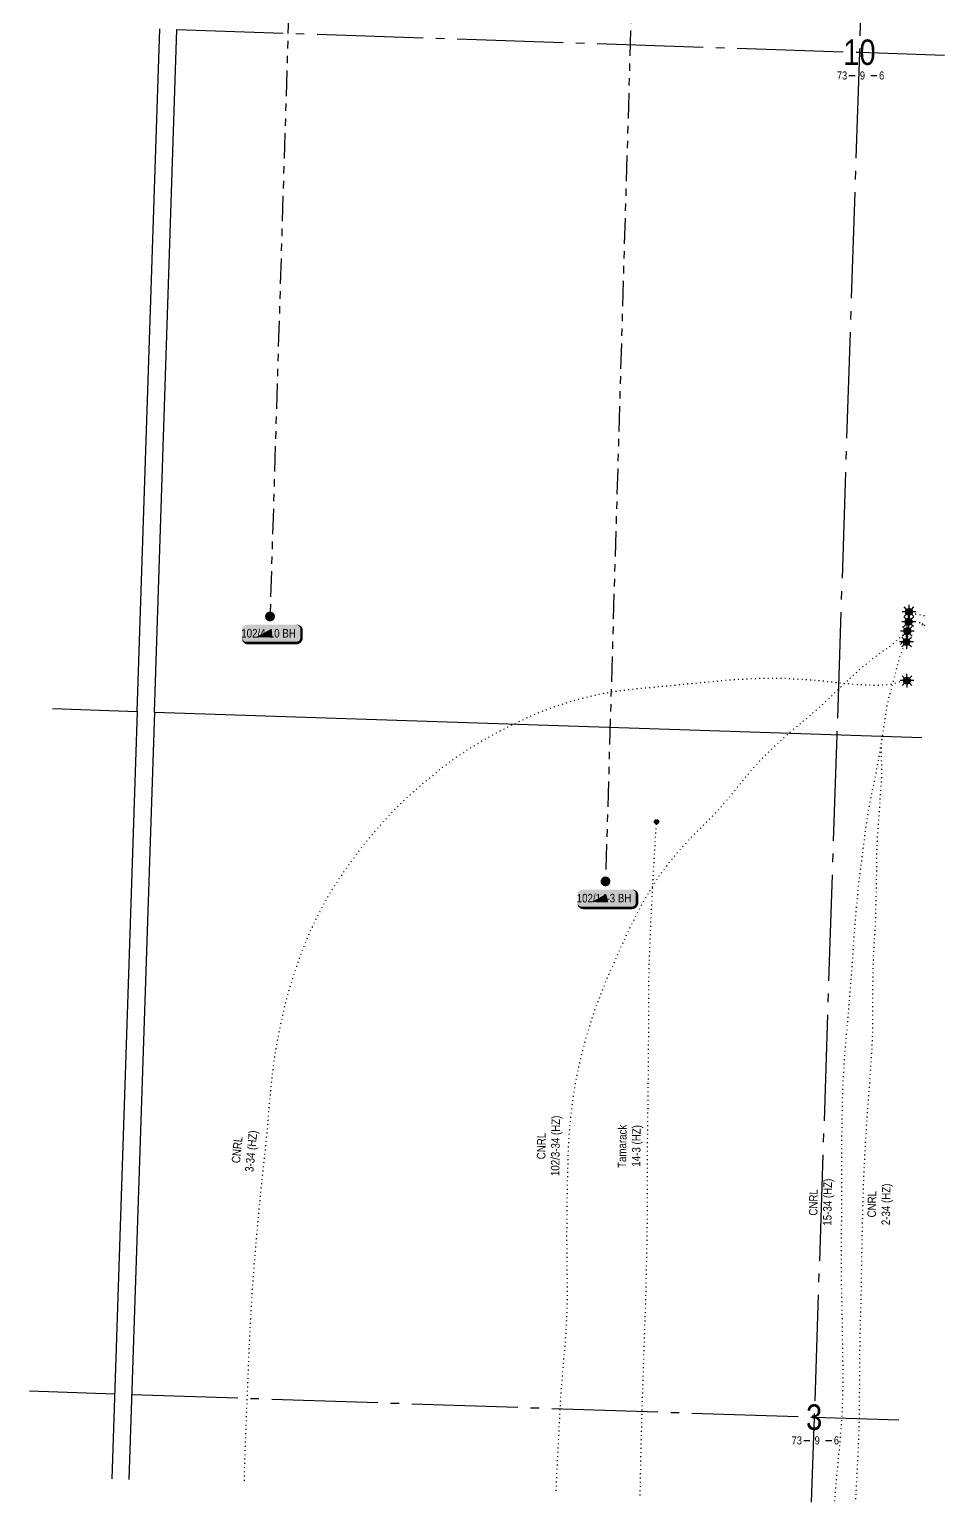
# Model space of a CAD drawing. Extents: x 352640 to 362586, y 6129835 to 6140596.
# Drawn here: x 353363 to 354440, y 6129835 to 6131570 of the extents above; entities that cross this region are included whole.
import ezdxf
from ezdxf.enums import TextEntityAlignment as Align

# ---------------------------------------------------------------- set-up
doc = ezdxf.new("R2010")
doc.units = 0
doc.header["$LTSCALE"] = 5
for name, pattern in [('foc-DOT', [1, 0.2, -0.8]), ('foc-DRILLPATH', [14.75, 6, -1.75, 1.75, -1.75, 1.75, -1.75]), ('foc-QUARTERLINE', [33, 25, -3, 2, -3])]:
    doc.linetypes.add(name, pattern=pattern)
for name, color, linetype in [('10', 1, 'Continuous'), ('9', 3, 'Continuous'), ('ABADATA-DRILL', 8, 'foc-DOT'), ('ABADATA-DRILL-T', 8, 'Continuous'), ('CG-NOTES', 7, 'Continuous'), ('DETAIL-HZ-Existing', 8, 'foc-DOT'), ('DRILL-T', 8, 'Continuous'), ('L-MON', 1, 'Continuous'), ('L-QSEC', 8, 'foc-QUARTERLINE'), ('L-SEC', 7, 'Continuous'), ('L-SECLBL', 7, 'Continuous'), ('P-PDRILLPATH', 12, 'foc-DRILLPATH')]:
    doc.layers.add(name, color=color, linetype=linetype)
doc.styles.add('80', font='ARIALN.TTF', dxfattribs={"height": 10})
doc.styles.add('80L', font='ARIALN.TTF', dxfattribs={"height": 10})
doc.styles.add('SIMPLEX', font='ARIALN.TTF')

# ---------------------------------------------------------------- blocks, each defined once
blk = doc.blocks.new('*U56')
h = blk.add_hatch(color=254)
edge = h.paths.add_edge_path()
edge.add_line((-29, -11.5), (29, -11.5))
edge.add_arc((29, -5.5), 6, 270, 360)
edge.add_line((35, -5.5), (35, 4))
edge.add_arc((29, 4), 6, 0, 90)
edge.add_line((29, 10), (-29, 10))
edge.add_arc((-29, 4), 6, 90, 180)
edge.add_line((-35, 4), (-35, -5.5))
edge.add_arc((-29, -5.5), 6, 180, 270)
at = {"color": 1, "flags": 128}
blk.add_lwpolyline([(-29, -11.5, 3, 3, 0), (29, -11.5, 3, 3, 0.414214), (35, -5.5, 3, 3, 0), (35, 4, 3, 0, 0.414214), (29, 10, 0, 0, 0), (-29, 10, 0, 0, 0.414214), (-35, 4, 0, 0, 0), (-35, -5.5, 0, 3, 0.414214)], format="xyseb", close=True, dxfattribs=at)
blk.add_lwpolyline([(-18.6, -4.6, 0, 10, 0), (0, 0, 5, 5, 0)], format="xyseb", dxfattribs=at)
at = {"color": 1, "style": '80'}
blk.add_attdef('ENTER_TEXT_001', (-36, -5), '', height=10, dxfattribs=at)
blk = doc.blocks.new('plbh')
at = {"layer": 'L-MON'}
h = blk.add_hatch(color=255, dxfattribs=at)
h.dxf.hatch_style = 1
edge = h.paths.add_edge_path()
edge.add_arc((0, 0), 1.16, 0, 360)
h = blk.add_hatch(color=256, dxfattribs=at)
h.dxf.hatch_style = 1
h.paths.add_polyline_path([(-0.96, 0, 1), (0.96, 0, 1)])
h.paths.add_polyline_path([(0.91, 0, -1), (-0.91, 0, -1)], flags=16)
h.paths.add_polyline_path([(0.45, 0, -1), (-0.45, 0, -1)], flags=0)
h = blk.add_hatch(color=256, dxfattribs=at)
h.dxf.hatch_style = 1
h.paths.add_polyline_path([(-0.45, 0, 1), (0.45, 0, 1)])
h.paths.add_polyline_path([(0.4, 0, -1), (-0.4, 0, -1)], flags=16)
at = {"layer": 'L-MON', "color": 240}
for radius in [0.96, 0.91, 0.45, 0.4]:
    blk.add_circle((0, 0), radius, dxfattribs=at)
blk = doc.blocks.new('L-SECLBL')
at = {"layer": '9', "color": 7}
for p, q in [((-5.1, -27.8), (-12.3, -27.8)), ((20.7, -27.8), (13.5, -27.8))]:
    blk.add_line(p, q, dxfattribs=at)
at = {"layer": '10', "color": 2, "style": 'SIMPLEX'}
blk.add_attdef('SEC', text='', height=30, dxfattribs=at).set_placement((0, 0), align=Align.MIDDLE)
at = {"layer": '10', "color": 5, "style": '80L'}
blk.add_attdef('TWP', text='', height=9.5, dxfattribs=at).set_placement((-14.4, -27.4), align=Align.MIDDLE_RIGHT)
blk.add_attdef('RGE', text='', height=9.5, dxfattribs=at).set_placement((3.6, -27.4), align=Align.MIDDLE_CENTER)
blk.add_attdef('MER', text='', height=9.5, dxfattribs=at).set_placement((23.2, -27.4), align=Align.MIDDLE_LEFT)
blk = doc.blocks.new('BH-Existing')
at = {"layer": 'ABADATA-DRILL-T'}
h = blk.add_hatch(color=256, dxfattribs=at)
h.dxf.hatch_style = 1
edge = h.paths.add_edge_path()
edge.add_arc((0, 0), 0.5, 0, 360)
blk.add_circle((0, 0), 0.5, dxfattribs=at)
blk = doc.blocks.new('GAS')
h = blk.add_hatch(color=255)
h.dxf.hatch_style = 1
edge = h.paths.add_edge_path()
edge.add_arc((0, 0), 0.9, 0, 360)
for p, q in [((-0.81, 0), (-1.62, 0)), ((-0.57, 0.57), (-1.14, 1.14)), ((0, 0.81), (0, 1.62)), ((0.57, 0.57), (1.14, 1.14)), ((1.62, 0), (0.81, 0)), ((-0.57, -0.57), (-1.14, -1.14)), ((0, -0.81), (0, -1.62)), ((1.14, -1.14), (0.57, -0.57))]:
    blk.add_line(p, q)
blk.add_circle((0, 0), 0.8)

msp = doc.modelspace()

# ---------------------------------------------------------------- linework, layer by layer
at = {"layer": 'ABADATA-DRILL', "flags": 128}
for points in [[(354396.682, 6130882.536), (354396.682, 6130882.536), (354396.746, 6130882.654), (354396.855, 6130882.92), (354396.871, 6130883.099), (354396.839, 6130883.361), (354396.846, 6130883.57), (354396.84, 6130883.681), (354396.823, 6130883.761), (354396.834, 6130883.821), (354396.797, 6130883.912), (354396.722, 6130884.065), (354396.699, 6130884.275), (354396.643, 6130884.397), (354396.501, 6130884.322), (354396.346, 6130884.167), (354396.19, 6130883.992), (354395.995, 6130883.829), (354395.808, 6130883.625), (354395.71, 6130883.398), (354395.674, 6130883.219), (354395.688, 6130883.029), (354395.672, 6130882.849), (354395.657, 6130882.699), (354395.704, 6130882.588), (354395.818, 6130882.414), (354395.895, 6130882.311), (354395.955, 6130882.329), (354396.008, 6130882.428), (354396.092, 6130882.545), (354396.195, 6130882.632), (354396.339, 6130882.737), (354396.463, 6130882.873), (354396.548, 6130883.02), (354396.612, 6130883.138), (354396.706, 6130883.255), (354396.861, 6130883.41), (354396.826, 6130883.551), (354396.545, 6130883.55), (354396.324, 6130883.508), (354396.255, 6130883.53), (354396.297, 6130883.589), (354396.369, 6130883.656), (354396.492, 6130883.762), (354396.627, 6130883.908), (354396.764, 6130884.103), (354396.97, 6130884.297), (354397.08, 6130884.283), (354397.053, 6130884.074), (354397.097, 6130883.882), (354397.233, 6130883.788), (354397.344, 6130883.794), (354397.455, 6130883.831), (354397.589, 6130883.936), (354397.715, 6130884.142), (354397.792, 6130884.35), (354397.684, 6130884.413), (354397.545, 6130884.438), (354397.479, 6130884.55), (354397.474, 6130884.71), (354397.543, 6130884.668), (354397.716, 6130884.482), (354397.993, 6130884.363), (354398.153, 6130884.378), (354398.087, 6130884.49), (354398.011, 6130884.632), (354398.081, 6130884.91), (354398.193, 6130885.277), (354398.143, 6130885.298), (354398.022, 6130884.952), (354398.01, 6130884.582), (354398.358, 6130884.221), (354398.874, 6130883.784), (354399.058, 6130883.308), (354399.095, 6130882.906), (354399.164, 6130882.564), (354399.266, 6130882.33), (354399.372, 6130882.207), (354399.458, 6130882.094), (354399.584, 6130881.97), (354399.75, 6130881.844), (354399.936, 6130881.718), (354400.093, 6130881.623), (354400.201, 6130881.549), (354400.288, 6130881.467), (354400.48, 6130881.52), (354400.668, 6130881.764), (354400.735, 6130881.992), (354400.68, 6130882.124), (354400.481, 6130882.15), (354400.33, 6130882.135), (354400.353, 6130882.225), (354400.318, 6130882.366), (354400.179, 6130882.41), (354400.05, 6130882.445), (354399.985, 6130882.587), (354400.072, 6130882.804), (354400.301, 6130883.067), (354400.661, 6130883.375), (354401.005, 6130883.504), (354401.17, 6130883.348), (354401.353, 6130883.122), (354401.594, 6130882.864), (354401.824, 6130882.546), (354401.97, 6130882.431), (354402.127, 6130882.326), (354402.313, 6130882.22), (354402.343, 6130882.209), (354402.749, 6130882.076), (354403.366, 6130881.975), (354404.185, 6130881.948), (354405.156, 6130881.976), (354406.207, 6130881.992), (354407.325, 6130881.925), (354408.568, 6130881.704), (354409.966, 6130881.318), (354411.521, 6130880.867), (354413.259, 6130880.459), (354415.268, 6130880.133), (354417.708, 6130879.925)], [(354396.352, 6130872.525), (354396.352, 6130872.525), (354396.271, 6130872.798), (354396.254, 6130872.869), (354396.173, 6130873.442), (354396.123, 6130873.763), (354396.079, 6130873.935), (354395.977, 6130874.178), (354395.959, 6130874.259), (354395.953, 6130874.369), (354395.839, 6130874.543), (354395.47, 6130874.885), (354395.325, 6130875.04), (354395.396, 6130875.078), (354395.596, 6130875.071), (354396.189, 6130875.152), (354396.627, 6130875.077), (354397.107, 6130874.781), (354397.508, 6130874.508), (354397.856, 6130874.436), (354398.582, 6130874.623), (354398.987, 6130874.769), (354399.301, 6130874.899), (354399.616, 6130875.019), (354399.94, 6130875.148), (354400.284, 6130875.267), (354400.403, 6130875.253), (354400.257, 6130875.047), (354400.13, 6130874.842), (354400.044, 6130874.654), (354399.978, 6130874.497), (354399.976, 6130874.417), (354400.055, 6130874.404), (354400.246, 6130874.428), (354400.458, 6130874.491), (354400.912, 6130874.596), (354401.65, 6130874.541), (354401.729, 6130874.509), (354402.726, 6130874.086), (354403.77, 6130873.611), (354404.731, 6130873.31), (354405.653, 6130873.079), (354406.802, 6130872.711), (354408.068, 6130872.29), (354409.19, 6130872.023), (354410.125, 6130871.882), (354411.058, 6130871.661), (354412.098, 6130871.337), (354413.071, 6130871.124), (354413.908, 6130871.027), (354414.537, 6130870.996), (354414.703, 6130870.861), (354414.541, 6130870.506), (354414.36, 6130870.152), (354414.283, 6130869.954), (354414.33, 6130869.853), (354414.438, 6130869.789), (354414.461, 6130869.598), (354414.432, 6130869.309), (354414.517, 6130869.166), (354414.717, 6130869.16), (354414.747, 6130869.149), (354414.555, 6130869.105), (354414.454, 6130869.068), (354414.499, 6130868.907), (354414.639, 6130868.612), (354414.716, 6130868.23), (354414.712, 6130867.78), (354414.695, 6130867.57), (354414.521, 6130867.776), (354414.224, 6130868.166), (354413.948, 6130868.585), (354413.762, 6130869.031), (354413.667, 6130869.174), (354413.687, 6130868.864), (354413.783, 6130868.45), (354413.932, 6130868.095), (354414.122, 6130867.809), (354414.344, 6130867.542), (354414.478, 6130867.357), (354414.536, 6130867.315), (354414.686, 6130867.31), (354414.798, 6130867.357), (354414.771, 6130867.458), (354414.765, 6130867.578), (354414.889, 6130867.704), (354415.185, 6130867.884), (354415.527, 6130867.943), (354415.813, 6130867.823), (354416.092, 6130867.774), (354416.385, 6130867.864), (354416.7, 6130868.034), (354416.828, 6130868.25), (354416.631, 6130868.367), (354416.461, 6130868.352), (354416.451, 6130868.362), (354416.432, 6130868.383), (354416.434, 6130868.433), (354416.555, 6130868.489), (354416.829, 6130868.61), (354417.237, 6130868.847), (354417.342, 6130868.903)], [(354396.023, 6130862.515), (354396.023, 6130862.515), (354396.111, 6130862.452), (354396.295, 6130862.266), (354396.614, 6130861.926), (354396.97, 6130861.504), (354397.328, 6130861.132), (354397.716, 6130861.089), (354398.052, 6130861.258), (354398.26, 6130861.491), (354398.349, 6130861.778), (354398.381, 6130862.137), (354398.258, 6130862.652), (354397.861, 6130863.045), (354397.358, 6130863.281), (354397.202, 6130863.387), (354397.017, 6130863.533), (354396.812, 6130863.689), (354396.67, 6130863.624), (354396.597, 6130863.256), (354396.533, 6130862.818), (354396.502, 6130862.489), (354396.505, 6130862.259), (354396.549, 6130862.098), (354396.656, 6130861.994), (354396.795, 6130861.96), (354396.987, 6130862.013), (354397.221, 6130862.145), (354397.375, 6130862.27), (354397.487, 6130862.337), (354397.651, 6130862.441), (354397.66, 6130862.421), (354397.514, 6130862.246), (354397.401, 6130862.15), (354397.382, 6130862.16), (354397.423, 6130862.219), (354397.506, 6130862.296), (354397.609, 6130862.383), (354397.61, 6130862.403), (354397.536, 6130862.305), (354397.47, 6130862.127), (354397.423, 6130861.889), (354397.445, 6130861.648), (354397.488, 6130861.457), (354397.513, 6130861.306), (354397.52, 6130861.195), (354397.537, 6130861.105), (354397.596, 6130861.083), (354397.678, 6130861.13), (354397.79, 6130861.187), (354397.952, 6130861.251), (354398.05, 6130861.208), (354398.076, 6130861.067), (354398.057, 6130861.108), (354398.064, 6130861.327), (354398.182, 6130861.574), (354398.207, 6130861.703), (354398.224, 6130861.612), (354398.442, 6130861.255), (354398.689, 6130860.867), (354398.886, 6130860.76), (354398.997, 6130860.797), (354398.908, 6130860.83), (354398.708, 6130860.836), (354398.528, 6130860.842), (354398.5, 6130860.893), (354398.624, 6130860.999), (354398.633, 6130860.969), (354398.445, 6130860.725), (354398.236, 6130860.452), (354398.168, 6130860.224), (354398.09, 6130859.986), (354397.914, 6130859.802), (354397.765, 6130859.837), (354397.655, 6130860.131), (354397.638, 6130860.531), (354397.751, 6130860.938), (354397.852, 6130861.264), (354397.857, 6130861.424), (354397.963, 6130861.591), (354398.191, 6130861.533), (354398.357, 6130861.398), (354398.397, 6130861.417), (354398.46, 6130861.485), (354398.532, 6130861.552), (354398.449, 6130861.475), (354398.326, 6130861.379), (354398.303, 6130861.3), (354398.462, 6130861.264), (354398.593, 6130861.28), (354398.532, 6130861.242), (354398.521, 6130861.222), (354398.692, 6130861.267), (354398.907, 6130861.39), (354399.092, 6130861.554), (354399.201, 6130861.82), (354399.117, 6130862.003), (354398.952, 6130862.159), (354398.775, 6130862.244), (354398.754, 6130862.235), (354398.421, 6130862.146), (354397.883, 6130861.894), (354397.14, 6130861.498), (354396.17, 6130860.92), (354394.994, 6130860.128), (354393.567, 6130859.015), (354391.869, 6130857.58), (354389.903, 6130855.895), (354387.69, 6130853.997), (354385.271, 6130851.916), (354382.745, 6130849.638), (354380.114, 6130847.204), (354377.363, 6130844.754), (354374.374, 6130842.392), (354371.119, 6130840.139), (354367.755, 6130837.919), (354364.339, 6130835.64), (354360.837, 6130833.195), (354357.239, 6130830.533), (354353.46, 6130827.566), (354349.563, 6130824.354), (354345.508, 6130820.886), (354341.204, 6130817.167), (354336.694, 6130813.254), (354332.129, 6130809.183), (354327.527, 6130804.914), (354322.786, 6130800.378), (354317.981, 6130795.715), (354313.022, 6130790.907), (354307.919, 6130786.004), (354302.694, 6130781.044), (354297.379, 6130776.098), (354291.954, 6130771.135), (354273.606, 6130755.254), (354267.408, 6130750.207), (354261.32, 6130745.156), (354255.12, 6130739.718), (354248.984, 6130734.139), (354242.807, 6130728.521), (354236.638, 6130722.822), (354224.515, 6130710.688), (354212.58, 6130697.577), (354200.96, 6130683.715), (354189.289, 6130669.196), (354177.148, 6130654.701), (354164.086, 6130640.767), (354155.975, 6130632.612), (354153.865, 6130630.491), (354153.751, 6130630.374), (354140.35, 6130616.802), (354127.296, 6130602.817), (354115.087, 6130588.075), (354103.918, 6130572.718), (354093.535, 6130556.625), (354084.018, 6130540.074), (354075.08, 6130523.213), (354066.621, 6130506.007), (354058.618, 6130488.665), (354056.309, 6130483.55), (354043.459, 6130454.185), (354036.089, 6130436.352), (354029.323, 6130418.3), (354023.189, 6130400.006), (354017.599, 6130381.525), (354012.636, 6130362.943), (354008.347, 6130344.179), (354004.701, 6130325.214), (354001.798, 6130306.314), (353999.498, 6130287.194), (353997.885, 6130268.882), (353997.827, 6130268.023), (353996.898, 6130248.928), (353996.377, 6130229.78), (353995.888, 6130210.671), (353995.495, 6130191.458), (353995.295, 6130172.299), (353995.224, 6130153.136), (353995.242, 6130133.95), (353995.45, 6130114.757), (353995.716, 6130095.483), (353995.701, 6130076.198), (353995.225, 6130056.888), (353994.3, 6130037.593), (353992.898, 6130018.434), (353991.205, 6129999.204), (353989.59, 6129979.942), (353988.187, 6129960.732), (353987.013, 6129941.465), (353986.039, 6129922.222), (353985.095, 6129902.987), (353984.148, 6129884.553), (353983.26, 6129866.087), (353982.388, 6129847.791), (353982.347, 6129846.993)], [(354395.693, 6130852.505), (354395.693, 6130852.505), (354395.638, 6130852.667), (354395.547, 6130852.93), (354395.545, 6130853.17), (354395.623, 6130853.417), (354395.761, 6130853.663), (354395.997, 6130853.845), (354396.301, 6130853.955), (354396.533, 6130853.998), (354396.652, 6130853.994), (354396.773, 6130854.02), (354396.876, 6130854.106), (354396.81, 6130854.229), (354396.77, 6130854.53), (354396.798, 6130854.759), (354396.766, 6130855.01), (354396.696, 6130855.313), (354396.618, 6130855.375), (354396.543, 6130855.238), (354396.488, 6130855.079), (354396.473, 6130854.93), (354396.531, 6130854.848), (354396.611, 6130854.875), (354396.674, 6130854.963), (354396.737, 6130855.051), (354396.8, 6130855.119), (354396.911, 6130855.156), (354397.092, 6130855.19), (354397.274, 6130855.244), (354397.313, 6130855.232), (354397.313, 6130855.232), (354397.056, 6130855.021), (354396.542, 6130854.578), (354395.954, 6130854.057), (354395.266, 6130853.519), (354394.323, 6130852.81), (354393.368, 6130852.051), (354392.542, 6130851.288), (354391.794, 6130850.433), (354391.092, 6130849.465), (354390.428, 6130848.447), (354389.858, 6130847.545), (354389.404, 6130846.82), (354389.006, 6130846.263), (354388.693, 6130845.873), (354388.465, 6130845.631), (354388.199, 6130845.45), (354387.956, 6130845.358), (354387.795, 6130845.353), (354387.768, 6130845.434), (354387.831, 6130845.532), (354387.996, 6130845.666), (354388.232, 6130845.839), (354388.457, 6130845.991), (354388.691, 6130846.134), (354388.966, 6130846.274), (354389.548, 6130846.325), (354389.769, 6130846.048), (354390.024, 6130845.599), (354390.382, 6130845.238), (354390.61, 6130845.15), (354390.529, 6130845.443), (354390.297, 6130845.971), (354390.061, 6130846.399), (354389.829, 6130846.666), (354389.628, 6130846.943), (354389.43, 6130847.299), (354389.207, 6130847.517), (354388.876, 6130847.498), (354388.784, 6130847.421), (354388.691, 6130847.324), (354388.667, 6130847.215), (354388.706, 6130847.193), (354388.847, 6130847.219), (354389.088, 6130847.241), (354389.356, 6130847.172), (354389.568, 6130846.925), (354389.848, 6130846.636), (354390.252, 6130846.452), (354390.596, 6130846.251), (354390.815, 6130845.914), (354390.996, 6130845.658), (354391.202, 6130845.521), (354391.459, 6130845.422), (354391.607, 6130845.357), (354391.627, 6130845.377), (354391.731, 6130845.483), (354391.965, 6130845.616), (354392.25, 6130845.766), (354392.536, 6130845.927), (354392.883, 6130846.136), (354393.241, 6130846.394), (354393.57, 6130846.663), (354393.85, 6130846.964), (354393.946, 6130847.131), (354393.969, 6130847.23), (354393.959, 6130847.23), (354393.858, 6130847.194), (354393.622, 6130847.011), (354393.29, 6130846.672), (354392.904, 6130846.185), (354392.522, 6130845.497), (354392.141, 6130844.57), (354391.69, 6130843.324), (354391.126, 6130841.692), (354390.44, 6130839.684), (354389.602, 6130837.321), (354388.623, 6130834.652), (354387.566, 6130831.716), (354386.513, 6130828.59), (354385.493, 6130825.253), (354384.523, 6130821.624), (354383.556, 6130817.754), (354382.497, 6130813.558), (354381.381, 6130809.124), (354380.071, 6130803.975), (354378.733, 6130798.878), (354377.211, 6130793.376), (354375.49, 6130787.291), (354373.835, 6130780.764), (354372.401, 6130773.979), (354371.192, 6130767.037), (354370.133, 6130760.08), (354369.122, 6130753.071), (354368.061, 6130746.054), (354366.902, 6130738.81), (354365.688, 6130731.418), (354364.442, 6130723.957), (354363.199, 6130716.595), (354361.96, 6130709.324), (354360.616, 6130701.926), (354359.157, 6130694.382), (354357.656, 6130686.759), (354356.094, 6130679.129), (354354.512, 6130671.498), (354352.962, 6130663.917), (354351.524, 6130656.393), (354350.208, 6130648.924), (354348.972, 6130641.452), (354347.78, 6130633.809), (354346.684, 6130626.063), (354345.657, 6130617.955), (354344.62, 6130609.556), (354343.559, 6130601.029), (354342.432, 6130592.313), (354341.249, 6130583.42), (354340.092, 6130574.405), (354338.967, 6130565.17), (354337.948, 6130555.771), (354337.075, 6130546.296), (354336.274, 6130536.83), (354335.489, 6130527.273), (354334.744, 6130517.735), (354334.001, 6130508.207), (354333.264, 6130498.598), (354332.609, 6130489.627), (354332.569, 6130489.028), (354331.91, 6130479.347), (354331.202, 6130469.708), (354330.427, 6130460.151), (354329.133, 6130443.929), (354327.69, 6130424.701), (354326.126, 6130405.477), (354324.414, 6130386.287), (354322.801, 6130367.075), (354321.417, 6130347.825), (354320.371, 6130328.504), (354319.685, 6130309.191), (354319.266, 6130290.099), (354319.032, 6130270.831), (354318.845, 6130251.512), (354318.739, 6130232.47), (354318.819, 6130213.352), (354318.875, 6130194.074), (354318.759, 6130174.773), (354318.528, 6130155.615), (354318.387, 6130136.444), (354318.368, 6130117.339), (354318.475, 6130098.12), (354318.845, 6130078.952), (354319.323, 6130059.751), (354319.607, 6130040.446), (354319.858, 6130021.342), (354320.157, 6130002.167), (354320.334, 6129982.936), (354320.154, 6129963.796), (354319.55, 6129944.56), (354318.51, 6129925.409), (354316.934, 6129907.036), (354315.077, 6129888.612), (354313.328, 6129870.414), (354311.73, 6129851.961), (354310.381, 6129836.028)], [(354395.693, 6130852.505), (354395.693, 6130852.505), (354395.638, 6130852.667), (354395.547, 6130852.93), (354395.545, 6130853.17), (354395.623, 6130853.417), (354395.761, 6130853.663), (354395.997, 6130853.845), (354396.301, 6130853.955), (354396.533, 6130853.998), (354396.652, 6130853.994), (354396.773, 6130854.02), (354396.876, 6130854.106), (354396.81, 6130854.229), (354396.77, 6130854.53), (354396.798, 6130854.759), (354396.766, 6130855.01), (354396.696, 6130855.313), (354396.618, 6130855.375), (354396.543, 6130855.238), (354396.488, 6130855.079), (354396.473, 6130854.93), (354396.531, 6130854.848), (354396.611, 6130854.875), (354396.674, 6130854.963), (354396.737, 6130855.051), (354396.8, 6130855.119), (354396.911, 6130855.156), (354397.092, 6130855.19), (354397.274, 6130855.244), (354397.313, 6130855.232), (354397.313, 6130855.232), (354397.056, 6130855.021), (354396.542, 6130854.578), (354395.954, 6130854.057), (354395.266, 6130853.519), (354394.323, 6130852.81), (354393.368, 6130852.051), (354392.542, 6130851.288), (354391.794, 6130850.433), (354391.092, 6130849.465), (354390.428, 6130848.447), (354389.858, 6130847.545), (354389.404, 6130846.82), (354389.006, 6130846.263), (354388.693, 6130845.873), (354388.465, 6130845.631), (354388.199, 6130845.45), (354387.956, 6130845.358), (354387.795, 6130845.353), (354387.768, 6130845.434), (354387.831, 6130845.532), (354387.996, 6130845.666), (354388.232, 6130845.839), (354388.457, 6130845.991), (354388.691, 6130846.134), (354388.966, 6130846.274), (354389.548, 6130846.325), (354389.769, 6130846.048), (354390.024, 6130845.599), (354390.382, 6130845.238), (354390.61, 6130845.15), (354390.529, 6130845.443), (354390.297, 6130845.971), (354390.061, 6130846.399), (354389.829, 6130846.666), (354389.628, 6130846.943), (354389.43, 6130847.299), (354389.207, 6130847.517), (354388.876, 6130847.498), (354388.784, 6130847.421), (354388.691, 6130847.324), (354388.667, 6130847.215), (354388.706, 6130847.193), (354388.847, 6130847.219), (354389.088, 6130847.241), (354389.356, 6130847.172), (354389.568, 6130846.925), (354389.848, 6130846.636), (354390.252, 6130846.452), (354390.596, 6130846.251), (354390.815, 6130845.914), (354390.996, 6130845.658), (354391.202, 6130845.521), (354391.459, 6130845.422), (354391.607, 6130845.357), (354391.627, 6130845.377), (354391.731, 6130845.483), (354391.965, 6130845.616), (354392.25, 6130845.766), (354392.536, 6130845.927), (354392.883, 6130846.136), (354393.241, 6130846.394), (354393.57, 6130846.663), (354393.85, 6130846.964), (354393.946, 6130847.131), (354393.969, 6130847.23), (354393.959, 6130847.23), (354393.858, 6130847.194), (354393.622, 6130847.011), (354393.29, 6130846.672), (354392.904, 6130846.185), (354392.522, 6130845.497), (354392.141, 6130844.57), (354391.69, 6130843.324), (354391.126, 6130841.692), (354390.44, 6130839.684), (354389.602, 6130837.321), (354388.623, 6130834.652), (354387.566, 6130831.716), (354386.513, 6130828.59), (354385.493, 6130825.253), (354384.523, 6130821.624), (354383.556, 6130817.754), (354382.497, 6130813.558), (354381.381, 6130809.124), (354380.071, 6130803.975), (354378.733, 6130798.878), (354377.211, 6130793.376), (354375.49, 6130787.291), (354373.835, 6130780.764), (354372.401, 6130773.979), (354371.192, 6130767.037), (354370.133, 6130760.08), (354369.122, 6130753.071), (354368.061, 6130746.054), (354366.902, 6130738.81), (354366.026, 6130732.577), (354365.55, 6130728.131), (354365.226, 6130720.71), (354365.45, 6130713.26), (354365.817, 6130705.566), (354366.029, 6130697.727), (354365.858, 6130689.79), (354365.336, 6130681.845), (354364.715, 6130673.923), (354364.165, 6130666.029), (354363.677, 6130658.193), (354363.222, 6130650.456), (354362.736, 6130642.67), (354362.106, 6130634.788), (354361.44, 6130626.708), (354360.878, 6130618.454), (354360.433, 6130610.116), (354360.125, 6130601.654), (354359.962, 6130593.076), (354359.913, 6130584.286), (354359.868, 6130575.345), (354359.721, 6130566.317), (354359.519, 6130557.141), (354359.277, 6130547.966), (354359.151, 6130543.229), (354359.038, 6130538.601), (354358.837, 6130529.135), (354358.575, 6130519.671), (354358.121, 6130510.123), (354357.514, 6130500.51), (354356.876, 6130490.859), (354356.871, 6130490.709), (354356.31, 6130481.275), (354355.655, 6130461.971), (354355.438, 6130442.642), (354355.383, 6130423.339), (354355.356, 6130404.004), (354355.094, 6130384.787), (354354.269, 6130365.509), (354352.893, 6130346.228), (354351.478, 6130326.939), (354350.8, 6130317.289), (354350.082, 6130307.64), (354349.385, 6130298), (354348.723, 6130288.549), (354348.057, 6130278.938), (354347.41, 6130269.317), (354346.834, 6130259.723), (354346.306, 6130250.087), (354345.819, 6130240.451), (354345.371, 6130231.103), (354344.944, 6130221.474), (354344.559, 6130211.914), (354344.247, 6130202.422), (354343.98, 6130192.798), (354343.703, 6130183.184), (354343.446, 6130173.56), (354343.219, 6130163.914), (354343.003, 6130154.339), (354342.788, 6130144.753), (354342.575, 6130135.247), (354342.256, 6130116.152), (354342.01, 6130096.835), (354341.68, 6130077.71), (354341.179, 6130058.541), (354340.636, 6130039.303), (354340.227, 6130020.211), (354339.992, 6130000.934), (354339.889, 6129981.692), (354339.807, 6129962.499), (354339.617, 6129943.369), (354339.234, 6129924.156), (354338.618, 6129905.732), (354337.79, 6129887.283), (354337.369, 6129878.135), (354336.948, 6129869.006), (354336.479, 6129859.629), (354335.959, 6129850.523), (354334.992, 6129835.205)], [(354393.985, 6130802.567), (354393.903, 6130802.51), (354393.841, 6130802.452), (354393.816, 6130802.292), (354393.842, 6130802.171), (354393.907, 6130802.029), (354393.917, 6130801.719), (354393.919, 6130801.479), (354394.031, 6130801.225), (354394.16, 6130800.901), (354394.203, 6130800.669), (354394.179, 6130800.56), (354394.178, 6130800.52), (354394.217, 6130800.499), (354394.245, 6130800.418), (354394.262, 6130800.337), (354394.301, 6130800.326), (354394.373, 6130800.383), (354394.354, 6130800.394), (354394.284, 6130800.396), (354394.233, 6130800.368), (354394.193, 6130800.359), (354394.153, 6130800.371), (354394.084, 6130800.393), (354394.084, 6130800.403), (354394.075, 6130800.443), (354394.037, 6130800.485), (354393.969, 6130800.557), (354393.931, 6130800.628), (354393.963, 6130800.687), (354394.025, 6130800.735), (354394.048, 6130800.824), (354394.031, 6130800.935), (354393.996, 6130801.066), (354393.96, 6130801.207), (354393.975, 6130801.357), (354394.041, 6130801.515), (354394.145, 6130801.661), (354394.262, 6130801.848), (354394.379, 6130802.064), (354394.516, 6130802.299), (354394.811, 6130802.75), (354394.969, 6130802.985), (354395.107, 6130803.23), (354395.235, 6130803.466), (354395.373, 6130803.702), (354395.5, 6130803.927), (354395.629, 6130804.203), (354395.768, 6130804.459), (354395.905, 6130804.664), (354395.967, 6130804.722), (354395.884, 6130804.635), (354395.792, 6130804.578), (354395.72, 6130804.51), (354395.658, 6130804.452), (354395.618, 6130804.454), (354395.599, 6130804.504), (354395.632, 6130804.593), (354395.716, 6130804.691), (354395.849, 6130804.806), (354396.024, 6130804.93), (354396.175, 6130804.966), (354396.282, 6130804.892), (354396.441, 6130804.847), (354396.549, 6130804.803), (354396.566, 6130804.703), (354396.643, 6130804.61), (354396.901, 6130804.542), (354397.269, 6130804.479), (354397.717, 6130804.425), (354398.165, 6130804.36), (354398.464, 6130804.32), (354398.624, 6130804.325), (354398.636, 6130804.374), (354398.528, 6130804.448), (354398.401, 6130804.532), (354398.264, 6130804.637), (354398.139, 6130804.781), (354398.002, 6130804.875), (354397.782, 6130804.873), (354397.532, 6130804.871), (354397.321, 6130804.848), (354397.159, 6130804.793), (354397.039, 6130804.797), (354396.91, 6130804.811), (354396.788, 6130804.755), (354396.736, 6130804.697), (354396.776, 6130804.696), (354396.876, 6130804.702), (354397.006, 6130804.698), (354397.093, 6130804.605), (354397.107, 6130804.425), (354397.122, 6130804.264), (354397.209, 6130804.171), (354397.367, 6130804.116), (354397.537, 6130804.1), (354397.667, 6130804.096), (354397.797, 6130804.112), (354397.909, 6130804.178), (354398.002, 6130804.265), (354398.107, 6130804.402), (354398.283, 6130804.576), (354398.539, 6130804.758), (354398.804, 6130804.909), (354398.894, 6130804.906), (354398.81, 6130804.799), (354398.799, 6130804.769), (354398.87, 6130804.807), (354398.972, 6130804.863), (354399.106, 6130804.979), (354399.168, 6130805.027), (354399.168, 6130805.027), (354399.23, 6130805.085), (354399.2, 6130805.106), (354398.988, 6130805.033), (354398.522, 6130804.868), (354397.756, 6130804.673), (354396.619, 6130804.491), (354395.141, 6130804.239), (354393.316, 6130803.819), (354391.184, 6130803.169), (354388.675, 6130802.312), (354385.81, 6130801.266), (354382.543, 6130800.183), (354378.992, 6130799.27), (354375.169, 6130798.585), (354370.982, 6130798.103), (354366.51, 6130797.8), (354361.826, 6130797.704), (354356.905, 6130797.736), (354351.588, 6130797.851), (354345.852, 6130798.04), (354339.72, 6130798.322), (354333.203, 6130798.777), (354326.37, 6130799.362), (354319.33, 6130800.034), (354312.005, 6130800.845), (354304.423, 6130801.765), (354296.559, 6130802.634), (354288.421, 6130803.363), (354280.029, 6130803.979), (354271.367, 6130804.594), (354262.483, 6130805.177), (354253.345, 6130805.628), (354244.111, 6130805.882), (354230.527, 6130805.879), (354213.605, 6130805.356), (354209.287, 6130805.148), (354200.027, 6130804.633), (354190.684, 6130804.01), (354172.007, 6130802.445), (354162.635, 6130801.553), (354153.231, 6130800.592), (354134.395, 6130798.742), (354115.711, 6130796.976), (354096.991, 6130795.312), (354087.68, 6130794.459), (354078.277, 6130793.528), (354068.871, 6130792.527), (354059.589, 6130791.322), (354050.251, 6130789.94), (354041.027, 6130788.403), (354031.866, 6130786.614), (354022.694, 6130784.525), (354013.537, 6130782.266), (354004.444, 6130779.815), (353995.423, 6130777.141), (353986.457, 6130774.305), (353977.544, 6130771.238), (353968.713, 6130767.938), (353959.964, 6130764.405), (353951.378, 6130760.666), (353942.896, 6130756.714), (353934.418, 6130752.602), (353925.114, 6130748.017), (353916.49, 6130743.71), (353907.979, 6130739.189), (353899.601, 6130734.453), (353891.329, 6130729.604), (353883.469, 6130724.831), (353875.348, 6130719.697), (353867.36, 6130714.359), (353859.504, 6130708.796), (353851.783, 6130703.038), (353844.225, 6130697.116), (353836.753, 6130691.02), (353829.388, 6130684.87), (353822.04, 6130678.62), (353814.719, 6130672.27), (353807.545, 6130665.844), (353800.506, 6130659.234), (353793.689, 6130652.416), (353787.037, 6130645.413), (353780.56, 6130638.275), (353774.22, 6130631.051), (353767.88, 6130623.798), (353761.698, 6130616.499), (353755.671, 6130609.065), (353749.757, 6130601.398), (353744.031, 6130593.684), (353738.384, 6130585.918), (353732.884, 6130578.077), (353727.511, 6130570.121), (353722.215, 6130562.093), (353717.125, 6130553.929), (353712.231, 6130545.657), (353707.531, 6130537.19), (353703.067, 6130528.604), (353698.802, 6130519.992), (353694.726, 6130511.324), (353690.834, 6130502.479), (353687.171, 6130493.637), (353683.617, 6130484.732), (353680.251, 6130475.75), (353677.101, 6130466.681), (353674.06, 6130457.559), (353671.157, 6130448.382), (353668.353, 6130439.171), (353665.708, 6130429.936), (353663.321, 6130420.642), (353661.172, 6130411.26), (353659.129, 6130401.784), (353657.141, 6130392.437), (353655.221, 6130383.047), (353653.399, 6130373.575), (353651.788, 6130364.135), (353650.392, 6130354.568), (353649.191, 6130345.105), (353648.097, 6130335.598), (353647.102, 6130326.038), (353646.143, 6130316.637), (353645.257, 6130307.064), (353644.445, 6130297.578), (353643.609, 6130288.012), (353642.813, 6130278.406), (353642.01, 6130268.9), (353641.076, 6130259.387), (353640.052, 6130249.858), (353638.004, 6130230.78), (353635.931, 6130211.583), (353633.989, 6130192.392), (353632.166, 6130173.196), (353630.455, 6130154.027), (353628.756, 6130134.957), (353627.104, 6130115.756), (353625.685, 6130096.677), (353624.453, 6130077.482), (353623.271, 6130058.296), (353622.196, 6130039.016), (353621.312, 6130019.779), (353620.538, 6130000.519), (353619.778, 6129981.379), (353618.946, 6129962.181), (353618.152, 6129942.951), (353617.44, 6129923.749), (353616.678, 6129904.559), (353615.959, 6129885.467), (353615.462, 6129866.128), (353615.372, 6129859.26)], [(354081.775, 6129843.669), (354081.888, 6129849.481), (354082.296, 6129868.854), (354082.651, 6129888.127), (354083.098, 6129907.458), (354083.637, 6129926.856), (354084.214, 6129946.193), (354084.821, 6129965.518), (354085.448, 6129984.853), (354086.057, 6130004.229), (354087.367, 6130043.067), (354088.083, 6130062.369), (354088.617, 6130081.627), (354089.035, 6130100.969), (354089.473, 6130120.33), (354089.891, 6130139.721), (354090.199, 6130159.077), (354090.388, 6130178.456), (354090.465, 6130197.789), (354090.39, 6130217.067), (354090.338, 6130236.445), (354090.496, 6130255.815), (354090.754, 6130275.162), (354090.982, 6130294.55), (354091.23, 6130313.898), (354091.409, 6130333.297), (354091.577, 6130352.667), (354091.736, 6130372.058), (354091.855, 6130391.449), (354091.883, 6130410.834), (354091.822, 6130430.222), (354091.989, 6130449.562), (354092.506, 6130468.88), (354093.224, 6130488.252), (354093.943, 6130507.624), (354094.848, 6130526.92), (354096.853, 6130565.605), (354097.882, 6130584.967), (354099.021, 6130604.355), (354099.998, 6130620.047), (354101.107, 6130637.005)]]:
    msp.add_lwpolyline(points, dxfattribs=at)
at = {"layer": 'L-QSEC'}
for p, q in [((354366.445, 6132347.471), (354339.89, 6131543.496)), ((353536.398, 6131570.278), (354339.89, 6131543.496)), ((354339.89, 6131543.496), (354313.335, 6130739.534)), ((354339.89, 6131543.496), (354440.121, 6131540.155)), ((354313.345, 6130739.533), (354286.624, 6129935.819)), ((353362.756, 6129966.591), (353462.947, 6129963.254)), ((353483.05, 6129962.584), (354286.624, 6129935.819)), ((354286.624, 6129935.819), (354283.289, 6129835.497)), ((354286.624, 6129935.819), (354386.515, 6129932.492))]:
    msp.add_line(p, q, dxfattribs=at)
at = {"layer": 'L-SEC'}
for p, q in [((353489.668, 6130766.968), (353516.294, 6131570.948)), ((353509.772, 6130766.302), (353536.398, 6131570.282)), ((353389.68, 6130770.298), (353489.668, 6130766.968)), ((353489.668, 6130766.968), (353459.612, 6129862.953)), ((353509.772, 6130766.3), (353479.716, 6129862.282)), ((353509.772, 6130766.298), (354413.339, 6130736.203))]:
    msp.add_line(p, q, dxfattribs=at)
at = {"layer": 'P-PDRILLPATH', "flags": 128}
for points in [[(353971.368, 6135774.97), (354185.854, 6135480.839), (354040.972, 6130566.856)], [(353940.734, 6135755.98), (353787.863, 6135494.83), (353645.974, 6130878.849)]]:
    msp.add_lwpolyline(points, dxfattribs=at)

# ---------------------------------------------------------------- block references
at = {"layer": 'ABADATA-DRILL-T', "xscale": 4.998731350000005, "yscale": 4.998731350000005, "zscale": 5.000000000000012}
msp.add_blockref('BH-Existing', (354101.107, 6130637.005), dxfattribs=at)
at = {"layer": 'CG-NOTES', "color": 3, "xscale": 0.99974627, "yscale": 0.99974627, "zscale": 0.99974627}
for p, values in [((353648.058, 6130859.094), {'ENTER_TEXT_001': '102/4-10 BH'}), ((354043.056, 6130547.101), {'ENTER_TEXT_001': '102/14-3 BH'})]:
    msp.add_blockref('*U56', p, dxfattribs=at).add_auto_attribs(values)
at = {"layer": 'DRILL-T', "xscale": 4.998731350000005, "yscale": 4.998731350000005, "zscale": 4.998729099999985}
for p in [(354398.364, 6130884.374), (354396.272, 6130861.378), (354397.766, 6130872.727), (354395.376, 6130848.834), (354395.837, 6130803.375)]:
    msp.add_blockref('GAS', p, dxfattribs=at)
at = {"layer": 'L-MON', "color": 3, "xscale": 4.998731350000004, "yscale": 4.998731350000004, "zscale": 4.998731350000004}
for p in [(353645.974, 6130878.849), (354040.972, 6130566.856)]:
    msp.add_blockref('plbh', p, dxfattribs=at)
at = {"layer": 'L-SECLBL', "xscale": 0.99974627, "yscale": 0.99974627, "zscale": 0.99974627}
for p, values in [((354339.89, 6131543.496), {'SEC': '10', 'TWP': '73', 'RGE': '9', 'MER': '6'}), ((354286.624, 6129935.819), {'SEC': '3', 'TWP': '73', 'RGE': '9', 'MER': '6'})]:
    msp.add_blockref('L-SECLBL', p, dxfattribs=at).add_auto_attribs(values)

# ---------------------------------------------------------------- texts
at = {"layer": 'DETAIL-HZ-Existing', "char_height": 9.99746, "attachment_point": 1, "style": '80L'}
for s, insert, rotation in [('\\pi24.207;CNRL\\P\\pi4.621;102/3-34 (HZ)', (353959.828, 6130215.376), 89.237567), ('\\pi14.008;Tamarack\\P\\pi15.768;14-3 (HZ)', (354054.986, 6130215.376), 89.237567), ('\\pi24.207;CNRL\\P\\pi15.382;3-34 (HZ)', (353598.272, 6130211.499), 84.396005), ('\\pi24.207;CNRL\\P\\pi12.583;15-34 (HZ)', (354280.105, 6130149.033), 89.237567), ('\\pi24.207;CNRL\\P\\pi15.314;2-34 (HZ)', (354349.013, 6130146.89), 89.237567)]:
    msp.add_mtext_dynamic_manual_height_columns(s, width=78.60364, gutter_width=50, heights=[0], dxfattribs=dict(at, insert=insert, rotation=rotation))

doc.saveas('drawing.dxf')
